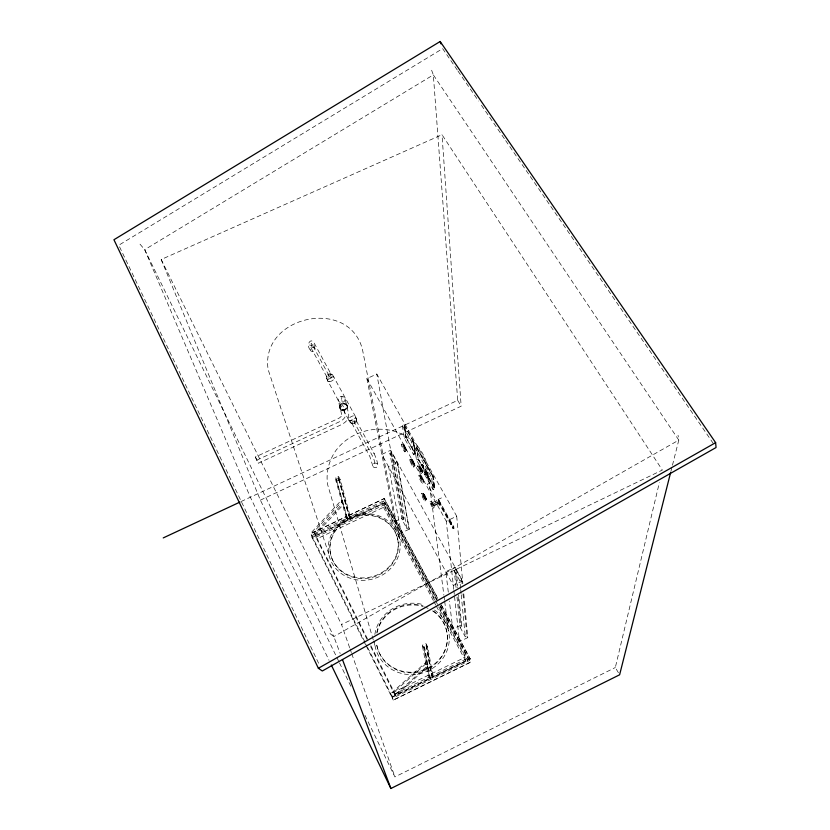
<?xml version="1.0" encoding="UTF-8"?>
<svg xmlns="http://www.w3.org/2000/svg" width="830" height="830" viewBox="0 0 830 830"><rect width="100%" height="100%" fill="white"/><g stroke="black" fill="none" stroke-linecap="round" stroke-linejoin="round"><path stroke-width="0.62" stroke-dasharray="4.15 3.11" d="M426.008 498.353L426.091 498.965L425.624 498.633M426.122 499.66L426.091 498.737M425.043 500.967L426.361 499.484L425.614 497.253M433.25 508.271C436.476 506.746 430.438 498.934 432.99 504.391C435.501 509.195 433.063 499.982 430.096 501.704M440.087 503.011L438.51 499.733L432.555 502.555L433.198 504.567L434.069 505.875L440.087 503.011L438.51 499.733M356.506 421.194L356.661 419.233L355.499 416.598A3.828 1.816 -28.5 0 0 349.97 417.417A3.828 1.816 -28.5 0 0 350.675 420.582A3.828 1.816 -28.5 0 0 355.499 416.598M356.661 419.233A3.6 1.702 -28.5 0 1 352.127 422.968A3.6 1.702 -28.5 0 1 351.464 420.001A3.6 1.702 -28.5 0 1 356.661 419.233L356.454 421.567L356.651 419.721M341.638 399.469L341.96 396.387M326.439 377.764L326.636 376.104M618.392 672.725L615.321 667.528L659.362 482.645M670.879 471.482L672.144 466.46M672.466 465.205L678.795 440.108L678.027 435.221M354.701 420.665L354.192 422.169L371.622 454.373A5.167 0.602 64.9 0 1 374.33 460.785L375.295 465.371M403.878 445.969L403.421 444.133L404.957 446.571M403.318 444.299L406.026 450.524L403.038 444.309L404.044 445.015M404.905 451.862A4.223 0.591 64.9 0 0 402.841 446.125A4.223 0.591 64.9 0 0 401.71 446.115A4.223 0.591 64.9 0 0 404.905 451.862L406.347 450.244L405.279 447.235M421.204 473.774C424.068 471.793 420.924 464.976 417.48 466.014M422.553 483.309L423.902 481.493L421.764 476.565M413.599 467.207L414.948 465.692L413.89 462.694M412.915 460.858L412.002 459.54L412.271 460.826M414.948 465.692L413.288 463.306M422.574 472.218L420.831 469.905L419.565 465.941M441.57 605.392L470.257 659.041L432.482 677.539L426.973 647.265L426.081 645.543L423.902 646.601L424.794 648.323L430.448 678.535L392.414 697.159L427.336 665.951L425.603 662.62L390.712 693.652L465.153 657.236L438.24 606.938M422.19 477.489C419.409 472.436 422.117 481.41 423.902 481.784M424.701 495.334L423.466 493.456L424.67 497.18M426.361 499.484C424.721 500.096 421.505 491.018 424.379 494.794M364.961 715.284L394.914 776.922L615.321 667.528M423.902 646.601L429.608 676.907L391.594 695.509L392.393 698.3L468.006 661.271L467.715 658.252L439.641 605.848M432.482 677.539L431.642 675.911L467.715 658.252M370.657 646.601L395.018 695.229L465.506 660.722L465.153 657.236M392.351 696.941L429.733 678.639L424.078 648.676L422.283 645.242L425.904 643.478L427.699 646.912L433.115 676.979L470.237 658.812M470.537 662.06L393.275 700.136L470.558 662.288L440.637 606.274M463.016 593.907L466.927 636.039L465.277 636.849L460.214 627.459L461.864 626.66L458.648 594.954M424.078 648.676L424.794 648.323M426.973 647.265L427.699 646.912M463.783 593.844L467.778 637.616L459.488 641.652L454.446 595.67M458.108 596.822L461.024 625.104L452.775 629.109L449.372 601.055M460.598 588.397L459.862 580.751L461.719 579.859L456.075 569.588L454.228 570.48L456.085 588.2M349.638 647.691L341.524 624.534L662.361 470.071L442.006 134.719L161.186 259.5L260.392 500.137L338.951 661.79M409.221 529.187L401.243 532.985L388.658 466.896L397.56 462.715L409.221 529.187L396.823 461.854L391.687 452.506L389.913 453.346L402.197 519.881L406.856 528.503L408.443 527.745M453.74 589.29L446.27 521.188L456.708 516.219L376.799 374.029L366.891 378.605L395.07 521.468L403.017 517.702L376.799 374.029M453.087 528.7L452.941 527.216L453.803 526.811L439.174 500.615L438.323 501.019C439.931 502.804 438.25 504.298 439.35 502.15L453.948 528.295L453.087 528.7L438.51 502.555M441.415 497.907L438.427 499.318L439.132 505.252L442.089 503.841M433.509 504.018L439.464 501.185M402.197 519.881L403.785 519.134L391.687 452.506M434.007 505.221L439.962 502.389M427.471 473.007L424.514 474.407L419.648 465.682L422.595 464.292L427.471 473.007L428.28 479.128L425.344 480.508M426.558 478.07L429.525 476.669M347.397 518.076L335.86 477.738L335.175 478.059L345.934 516.654L310.7 533.628L346.66 516.634L347.397 518.076L311.426 535.08L312.692 538.722L384.28 504.848L383.47 501.019L349.316 517.163L337.903 476.773L338.588 476.462L340.165 479.47L350.623 518.013L349.139 515.139L338.588 476.462M349.139 515.139L384.238 498.55L437.918 598.565M348.579 515.731L384.238 498.55M432.814 476.545L416.598 447.681L432.814 476.545L434.215 487.947L433.094 476.42M433.136 489.69L431.621 477.582L433.426 476.721L416.452 446.488L414.658 447.329L416.484 459.872L433.136 489.69L434.91 488.849L433.426 476.721M434.567 600.069L382.578 502.897L312.059 536.253L342.894 503.198L341.369 500.272L310.607 533.348L366.995 646.197M385.099 502.69L312.07 537.55L385.099 502.69L436.974 599.447M430.314 482.759L427.377 484.149L439.132 505.252M367.182 639.65L316.718 538.919L383.512 507.306L382.578 502.897M414.886 453.502L413.382 441.197L414.886 453.502L406.005 437.618L404.345 425.105L406.005 437.618M413.662 454.809L415.415 453.989L413.568 441.363L404.086 424.472L402.311 425.302L404.355 438.147L413.662 454.809L411.784 442.203L402.311 425.302M416.484 459.872L418.237 459.042L434.91 488.849M434.215 487.947L418.279 459.457L416.878 447.546M422.595 464.292L423.445 470.475L420.52 471.855L419.648 465.682M404.355 438.147L406.088 437.327L404.086 424.472M411.784 442.203L413.568 441.363M336.638 479.242L338.692 478.277L337.903 476.773M340.165 479.47L336.741 481.068L335.175 478.059M406.856 528.503L395.049 462.684L396.823 461.854M241.053 501.559L457.693 400.33L433.333 74.887L430.78 67.925M260.392 500.137L461.158 406.202L442.006 134.719M345.093 398.753A3.528 3.061 -13.4 0 1 340.435 402.436A3.528 3.061 -13.4 0 1 339.397 397.238A3.528 3.061 -13.4 0 1 345.093 398.753L348.756 414.45C349.44 419.285 344.958 422.947 341.047 424.815L258.327 463.264L257.103 460.909L255.391 456.988L338.069 418.621C340.456 418.05 342.873 413.911 341.981 415.747L338.183 400.195M256.864 460.121L339.553 421.713A7.418 3.559 -28.2 0 0 345.373 415.104L343.371 406.721L341.919 404.034M421.474 493.528L423.466 493.456M418.88 475.663L420.935 475.59M409.958 459.613L412.002 459.54M401.398 444.206L403.421 444.133M330.703 373.894L332.187 374.641M350.81 422.895L352.231 423.653M403.826 444.766L403.702 445.44M406.254 450.348L403.961 446.447M412.635 460.443C409.522 457.434 415.249 469.282 414.585 464.51M420.841 467.85L419.814 466.502L420.53 469.085M421.578 476.513C418.133 473.774 425.551 486.785 423.144 479.46M421.35 476.244L421.889 478.671M426.257 499.546L425.022 497.678M329.998 633.581L333.826 636.589L340.165 653.469M411.898 459.727L414.71 465.568M420.841 475.787L423.663 481.67M140.021 244.176L144.71 249.674L333.826 636.589L678.795 440.108L433.333 74.887L144.71 249.674L250.349 497.222L329.054 660.338M255.391 456.988L258.327 463.264M457.289 70.011L442.629 48.628L118.783 245.213L319.529 665.152M458.015 71.09L478.547 101.032M481.473 105.306L504.931 139.523M505.667 140.602L713.126 443.241M413.931 464.468L414.678 464.914M332.612 374.921L355.271 416.183M348.828 420.219L350.385 422.636M457.693 400.33L461.158 406.202M404.21 445.036L405.725 448.034M412.811 460.474L413.568 462.02M405.05 448.522L406.015 449.798L405.808 448.522M425.437 498.571L424.701 497.056M404.065 425.23L413.101 441.332M414.658 447.329L431.621 477.582M418.559 459.332L434.495 487.812M406.088 437.327L415.415 453.989M423.445 470.475L428.28 479.128M438.323 501.019L452.941 527.216M366.891 378.605L446.27 521.188M331.16 374.392A2.511 1.276 -28.6 0 0 327.497 374.849A2.511 1.276 -28.6 0 0 328.037 377.048A2.511 1.276 -28.6 0 0 331.16 374.392L314.643 343.931C310.856 336.16 305.699 345.083 310.202 349.824M389.913 453.346L395.049 462.684M454.228 570.48L459.862 580.751M356.35 420.82L373.957 453.284M328.898 375.43L312.578 345.28A4.97 0.54 65.5 0 0 311.25 344.17L312.599 349.316M374.143 453.647L376.633 459.426L377.806 464.842A2.573 2.293 -12 0 1 374.434 467.57A2.573 2.293 -12 0 1 373.635 463.69A2.573 2.293 -12 0 1 377.806 464.842M403.017 517.702L403.785 519.134M461.024 625.104L461.864 626.66M466.927 636.039L467.778 637.616M326.792 376.768L309.445 344.979L312.215 345.622L313.564 343.184L314.985 348.818A2.449 2.075 -14.4 0 1 311.738 351.339A2.449 2.075 -14.4 0 1 311.063 347.801A2.449 2.075 -14.4 0 1 314.985 348.818M351.889 423.238L369.879 456.604L372.774 465.889M348.6 419.804L326.449 378.273M384.3 498.84L437.95 598.824M441 604.51L470.257 659.041M385.162 502.98L437.016 599.706M440.045 605.361L470.558 662.288M383.47 501.019L436.58 600.142M384.28 504.848L435.003 599.613M435.615 600.754L468.006 661.271M383.512 507.306L433.312 600.495M433.924 601.626L435.75 605.039M436.352 606.17L465.506 660.722M420.862 469.77L422.221 471.762L421.796 469.853M373.822 453.035L374.247 453.834M413.195 461.127L414.627 464.261M422.211 479.335L423.632 481.006M413.651 464.198L412.23 461.075M424.659 495.085L425.022 495.946M433.115 676.979L431.434 673.732L425.904 643.478M429.608 676.907L430.448 678.535M345.934 516.654L347.417 519.528L335.86 477.738M429.733 678.639L428.052 675.392L422.283 645.242M367.451 638.799L313.823 531.823L341.794 501.797L343.309 504.723L315.276 534.728L316.718 538.919M370.927 645.73L395.754 695.27L427.554 667.133L425.832 663.813L394.115 691.992L395.018 695.229M367.576 647.359L392.414 697.159M311.976 537.28L363.322 640.179M363.903 641.331L365.625 644.796M366.206 645.948L393.275 700.136M161.186 259.5L341.524 624.534M339.522 662.952L351.962 688.537M421.215 468.348L421.609 469.178M422.563 477.987L422.947 478.806M404.314 447.246L404.698 448.055M425.053 495.832L426.06 498.135M424.286 496.392L423.674 494.888M412.676 461.978L412.022 460.443M403.671 445.7L404.117 446.582M350.063 648.915L351.349 652.567M351.775 653.791L394.914 776.922M328.721 553.838L268.152 369.599C259.759 315.96 349.534 296.403 362.544 349.887L399.562 539.22A36.178 33.19 -14.8 0 1 352.439 578.915A36.178 33.19 -14.8 0 1 340.653 522.641A36.178 33.19 -14.8 0 1 399.562 539.22M330.278 552.78L330.506 553.475M373.251 639.837L327.715 484.907C325.588 472.602 329.033 460.131 336.212 450.068L336.607 449.601C352.242 429.463 382.308 423.207 404.656 435.47L405.216 435.74C415.809 442.131 423.923 452.215 426.838 464.354L443.874 595.068M373.614 641.071L375.077 646.03M376.924 645.647L376.747 645.055A35.659 33.895 -11 0 0 430.863 666.583A35.659 33.895 -11 0 0 432.44 610.268M338.692 478.277L349.316 517.163M341.867 400.423L342.302 402.27M347.365 405.891A4.077 3.548 -13.4 0 1 341.981 410.165A4.077 3.548 -13.4 0 1 340.777 404.137A4.077 3.548 -13.4 0 1 347.365 405.891L347.428 406.181A4.077 3.548 -13.4 0 1 342.043 410.445A4.077 3.548 -13.4 0 1 340.839 404.418A4.077 3.548 -13.4 0 1 347.428 406.181M423.715 494.659L423.715 493.995L426.122 499.38M397.632 538.878A34.404 31.54 -14.8 0 1 352.802 576.58A34.404 31.54 -14.8 0 1 341.638 523.087A34.404 31.54 -14.8 0 1 397.632 538.878L397.778 539.583A34.352 31.509 -14.8 0 1 353.009 577.255A34.352 31.509 -14.8 0 1 341.846 523.813A34.352 31.509 -14.8 0 1 397.778 539.583M426.081 645.543L431.642 675.911M402.83 446.104L403.152 448.034M411.431 461.573L411.721 463.462M419.015 468.047A4.347 0.623 64.7 0 1 421.08 473.889A4.347 0.623 64.7 0 1 417.749 467.913A4.347 0.623 64.7 0 1 419.015 468.047L419.285 469.946M420.395 477.696A4.275 0.612 64.7 0 1 422.429 483.413A4.275 0.612 64.7 0 1 419.15 477.509A4.275 0.612 64.7 0 1 420.395 477.696L420.654 479.543M422.958 495.552A4.16 0.571 64.6 0 1 424.919 501.05A4.16 0.571 64.6 0 1 421.733 495.271A4.16 0.571 64.6 0 1 422.958 495.552L423.196 497.295M416.452 446.488L418.279 459.457M446.613 630.717L446.696 631.329M431.424 503.499A3.673 0.519 64.5 0 1 433.136 508.344A3.673 0.519 64.5 0 1 430.293 503.219A3.673 0.519 64.5 0 1 431.424 503.499L431.61 505.024M444.04 596.345L444.538 600.194M444.704 601.47L448.553 630.945M448.293 592.122L445.824 571.714L455.068 567.264L457.185 587.827M453.886 590.566L454.301 594.394M457.019 597.071L460.214 627.459M456.075 569.588L457.745 586.073M453.803 526.811L453.948 528.295M460.723 589.674L461.096 593.502M461.221 594.778L465.277 636.849M461.719 579.859L462.071 583.687M456.708 516.219L462.839 583.552M422.304 471.43L422.335 472.094M406.077 449.455L406.119 450.42M432.544 610.901A35.617 33.864 -11 0 1 429.836 667.839A35.617 33.864 -11 0 1 376.54 643.157M376.986 633.072A35.617 33.864 -11 0 1 423.196 606.523M424.431 606.917A35.617 33.864 -11 0 1 428.052 608.38M434.474 610.019A37.506 35.659 -11 0 1 429.421 670.173A37.506 35.659 -11 0 1 374.506 641.403M374.849 634.442A37.506 35.659 -11 0 1 423.798 604.842M376.81 632.46A35.659 33.895 -11 0 1 423.082 605.879M462.611 580.969L453.325 585.451L381.842 454.404L390.702 450.244L462.611 580.969M451.603 522.879L450.742 523.284L450.898 524.778L451.748 524.363L451.603 522.879M427.035 472.602L423.165 465.703L423.871 470.869L427.709 477.727L427.035 472.602M410.248 461.49A4.254 0.602 64.8 0 0 413.485 467.321A4.254 0.602 64.8 0 0 411.441 461.584A4.254 0.602 64.8 0 0 410.248 461.49M419.482 467.581A3.579 0.519 64.7 0 0 422.231 472.498A3.579 0.519 64.7 0 0 420.53 467.684A3.579 0.519 64.7 0 0 419.482 467.581M329.666 381.675A3.766 1.899 -28.6 0 0 334.365 377.692A3.766 1.899 -28.6 0 0 328.867 378.387A3.766 1.899 -28.6 0 0 329.666 381.675M353.279 423.746A2.552 1.204 -28.5 0 0 356.495 421.101A2.552 1.204 -28.5 0 0 352.802 421.65A2.552 1.204 -28.5 0 0 353.279 423.746M328.421 379.082A3.538 1.795 -28.6 0 0 332.83 375.336A3.538 1.795 -28.6 0 0 327.674 375.99A3.538 1.795 -28.6 0 0 328.421 379.082M342.178 409.667A3.486 3.04 -13.4 0 0 346.784 406.015A3.486 3.04 -13.4 0 0 341.151 404.511A3.486 3.04 -13.4 0 0 342.178 409.667M342.251 409.947A3.486 3.04 -13.4 0 0 346.857 406.295A3.486 3.04 -13.4 0 0 341.213 404.791A3.486 3.04 -13.4 0 0 342.251 409.947"/><path stroke-width="1.25" d="M670.567 472.737L619.616 674.8L390.899 788.5L331.305 664.996M440.159 41.5L113.938 239.735L318.367 668.275L322.32 670.993L716.062 447.526L715.626 442.66L440.159 41.5L440.979 43.876M318.367 668.275L715.626 442.66M163.23 537.923L239.891 502.109M342.437 659.497L390.899 788.5"/></g></svg>
